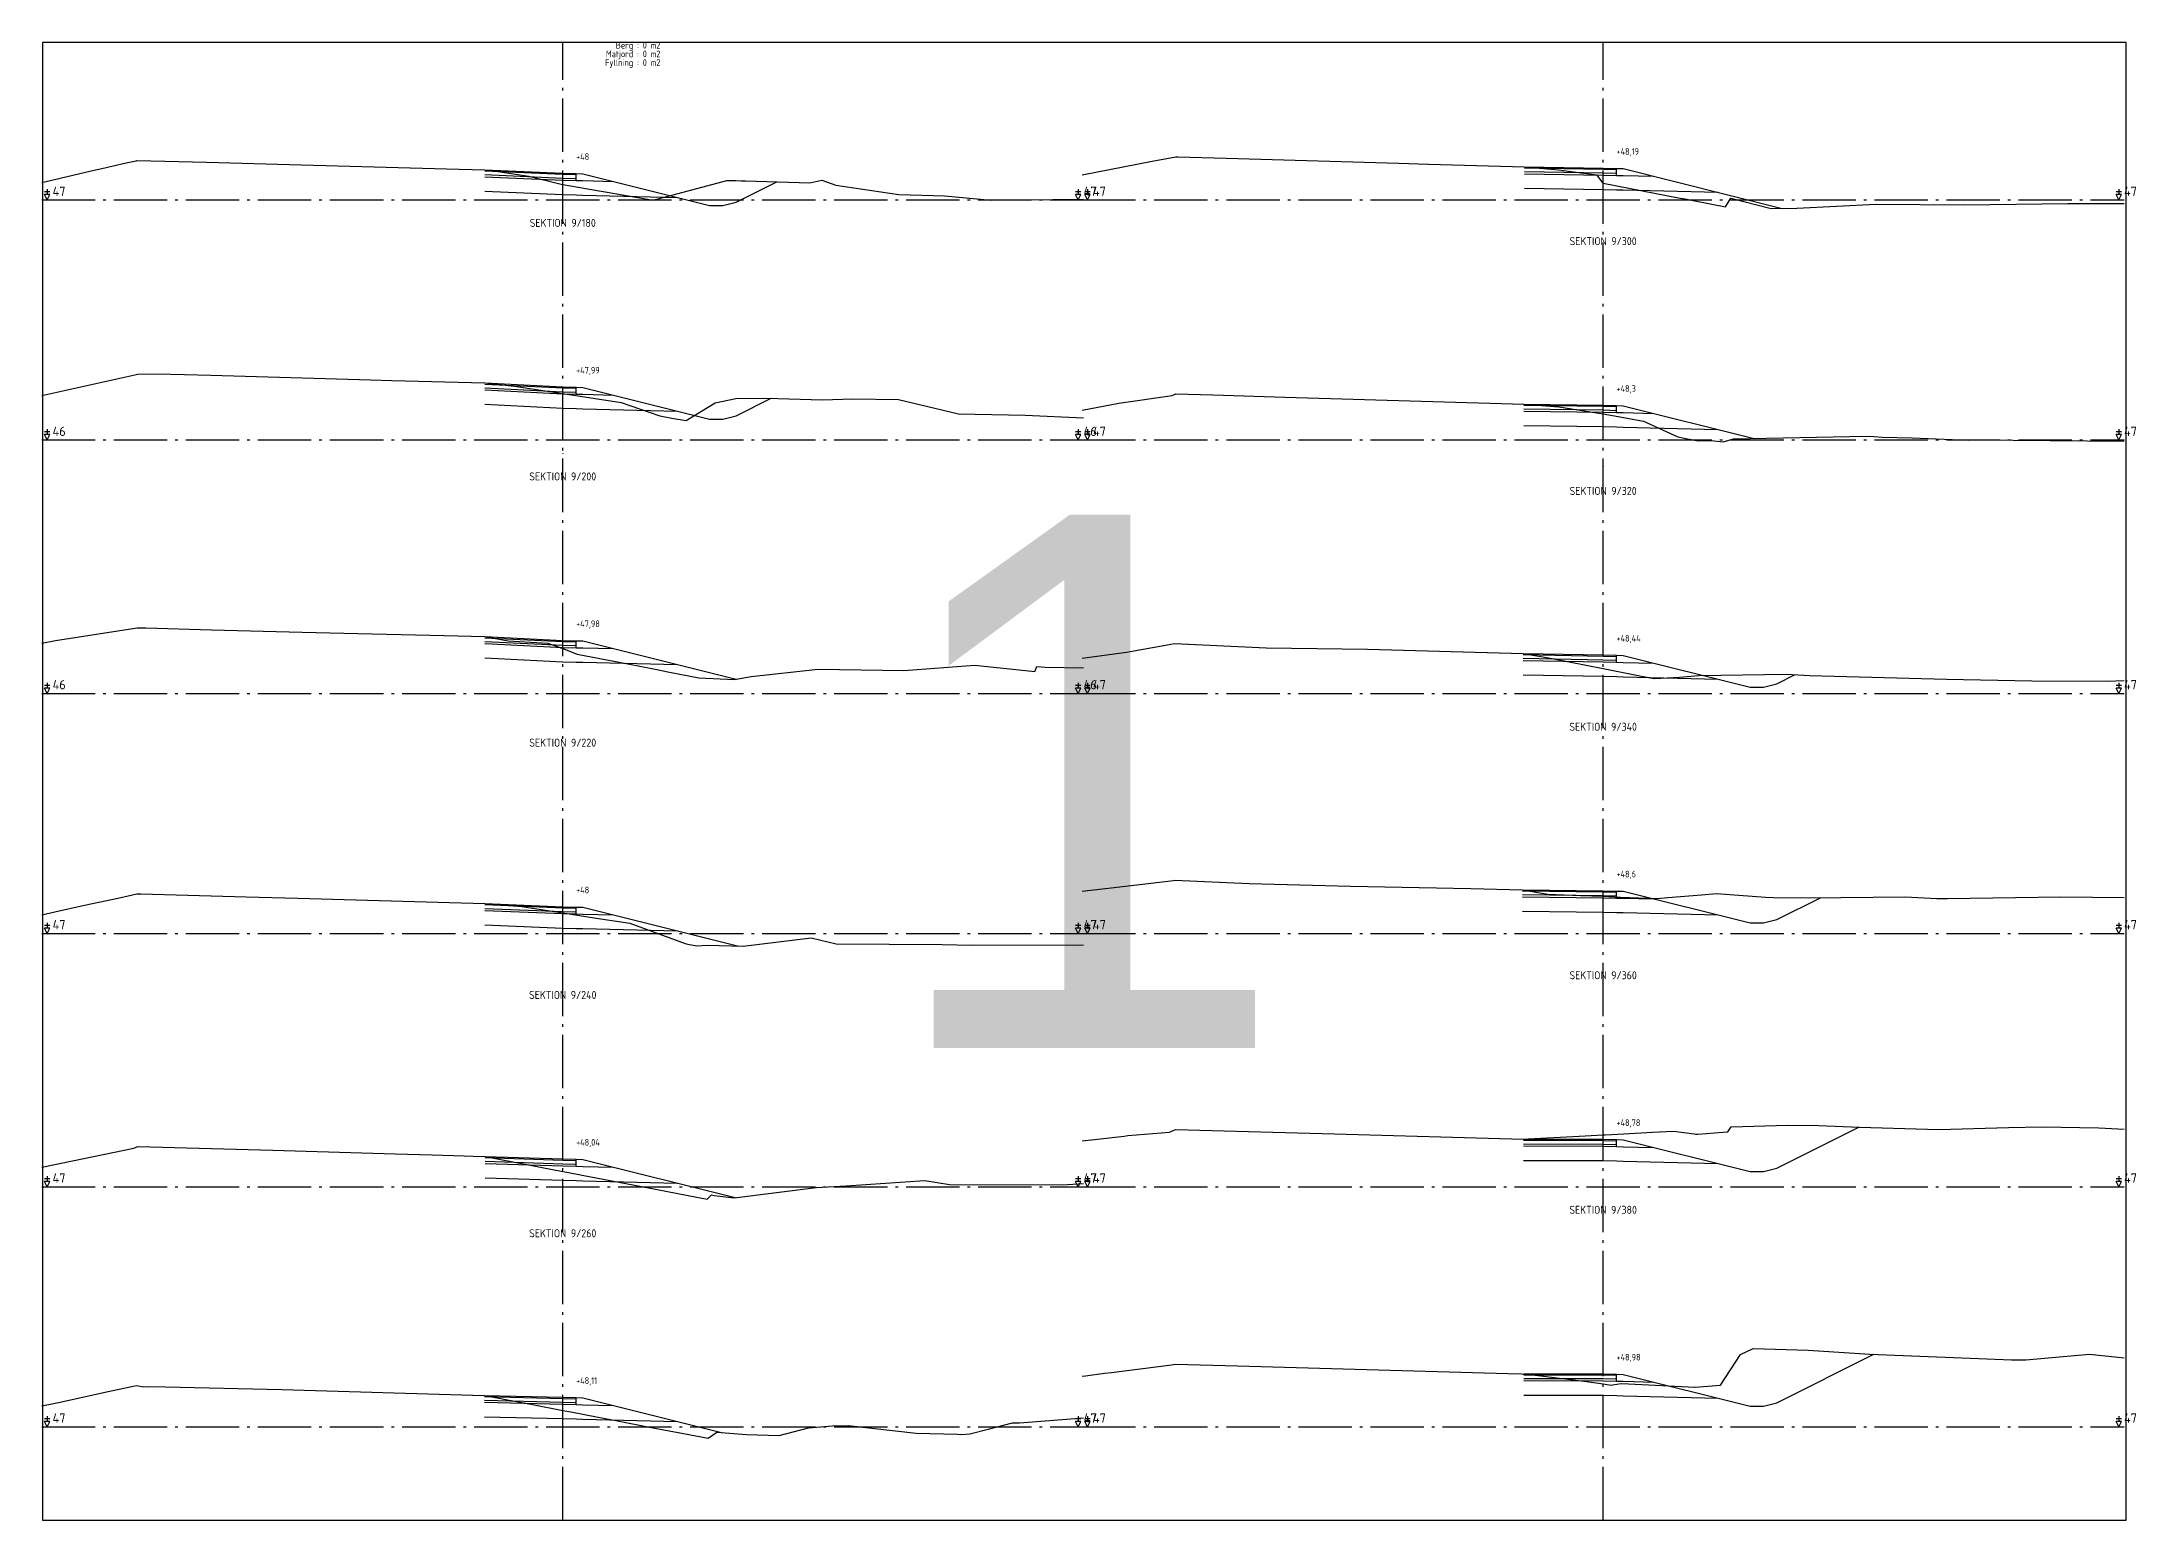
# Model space of a CAD drawing. Header units: metres. Extents: x 164066 to 165347, y 6228109 to 6230364.
# Drawn here: x 164065.9 to 164144.4, y 6229864.2 to 6229919.6 of the extents above; entities that cross this region are included whole.
import ezdxf
from ezdxf.enums import TextEntityAlignment as Align

# ---------------------------------------------------------------- set-up
doc = ezdxf.new("R2010")
doc.units = ezdxf.units.M
doc.header["$LTSCALE"] = 0.1
doc.linetypes.add('CENTRUMLINJE', pattern=[27, 20, -3, 1, -3])
doc.layers.get('DEFPOINTS').update_dxf_attribs({"color": 5})
for name, color, linetype in [('M-000', 7, 'Continuous'), ('M-372A', 3, 'Continuous'), ('M-374C', 6, 'Continuous'), ('M-374D', 4, 'Continuous'), ('M-374E', 4, 'Continuous'), ('M-374F', 4, 'Continuous'), ('M-374G', 4, 'Continuous'), ('M-374O', 4, 'Continuous'), ('M-374P', 4, 'Continuous'), ('M-374Q', 4, 'Continuous'), ('M-378A', 7, 'CENTRUMLINJE'), ('M-378AT', 4, 'Continuous'), ('M-378B', 4, 'CENTRUMLINJE'), ('M-378BT', 4, 'Continuous'), ('M-378CT', 4, 'Continuous'), ('T19202X', 4, 'Continuous')]:
    doc.layers.add(name, color=color, linetype=linetype)
doc.styles.add('ARIAL', font='ARIAL.TTF')
doc.styles.add('ISO35', font='ISO3098', dxfattribs={"height": 3.5})
doc.styles.add('P_ISO_25', font='ISO', dxfattribs={"height": 2.5})
doc.styles.add('P_ISO_30', font='ISO', dxfattribs={"height": 3})

msp = doc.modelspace()

# ---------------------------------------------------------------- linework, layer by layer
at = {"layer": 'DEFPOINTS', "flags": 128}
msp.add_lwpolyline([(164065.944, 6229864.154), (164144.044, 6229864.154), (164144.044, 6229919.554), (164065.944, 6229919.554), (164065.944, 6229864.154)], dxfattribs=at)
at = {"layer": 'M-000'}
msp.add_lwpolyline([(164065.944, 6229864.154), (164144.044, 6229864.154), (164144.044, 6229919.554), (164065.944, 6229919.554), (164065.944, 6229864.154)], dxfattribs=at)
at = {"layer": 'M-372A', "linetype": 'Continuous'}
for points in [[(164065.919, 6229914.311), (164067.764, 6229914.743), (164068.163, 6229914.836), (164068.544, 6229914.921), (164069.078, 6229915.04), (164069.458, 6229915.125), (164069.478, 6229915.13), (164072.086, 6229915.067), (164075.207, 6229914.983), (164081.09, 6229914.824), (164082.526, 6229914.785), (164082.688, 6229914.771), (164084.167, 6229914.55), (164085.384, 6229914.246), (164085.444, 6229914.236), (164086.315, 6229914.083), (164086.812, 6229913.995), (164087.109, 6229913.943), (164088.183, 6229913.754), (164088.835, 6229913.64), (164091.599, 6229914.382), (164091.932, 6229914.384), (164092.126, 6229914.366), (164092.292, 6229914.367), (164094.708, 6229914.297), (164095.152, 6229914.398), (164095.682, 6229914.214), (164098.047, 6229913.853), (164099.753, 6229913.804), (164101.499, 6229913.651), (164104.969, 6229913.685)], [(164104.919, 6229914.601), (164107.534, 6229915.11), (164108.425, 6229915.272), (164108.499, 6229915.27), (164110.317, 6229915.215), (164116.785, 6229915.032), (164117.898, 6229915), (164121.492, 6229914.898), (164122.768, 6229914.78), (164124.193, 6229914.593), (164124.427, 6229914.283), (164124.444, 6229914.28), (164127.325, 6229913.726), (164127.511, 6229913.69), (164127.819, 6229913.631), (164129.032, 6229913.398), (164129.229, 6229913.721), (164130.746, 6229913.328), (164131.7, 6229913.352), (164134.676, 6229913.494), (164137.992, 6229913.477), (164141.847, 6229913.523), (164143.969, 6229913.524)], [(164065.919, 6229906.319), (164069.408, 6229907.097), (164069.5, 6229907.117), (164070.238, 6229907.132), (164071.261, 6229907.11), (164072.251, 6229907.081), (164078.244, 6229906.909), (164079.043, 6229906.887), (164082.526, 6229906.793), (164083.621, 6229906.67), (164084.371, 6229906.562), (164085.444, 6229906.396), (164087.628, 6229906.057), (164089.081, 6229905.557), (164089.527, 6229905.478), (164090.072, 6229905.383), (164091.159, 6229906.044), (164091.935, 6229906.213), (164093.08, 6229906.223), (164095.183, 6229906.161), (164096.318, 6229906.192), (164098.027, 6229906.171), (164100.228, 6229905.651), (164100.28, 6229905.64), (164102.776, 6229905.584), (164104.969, 6229905.487)], [(164104.919, 6229905.773), (164106.292, 6229906.032), (164108.291, 6229906.328), (164108.423, 6229906.382), (164109.819, 6229906.342), (164112.508, 6229906.263), (164121.044, 6229906.011), (164121.466, 6229905.999), (164122.781, 6229905.898), (164124.444, 6229905.63), (164124.867, 6229905.562), (164125.958, 6229905.363), (164127.24, 6229904.774), (164127.606, 6229904.702), (164128, 6229904.624), (164128.161, 6229904.634), (164128.496, 6229904.63), (164128.942, 6229904.579), (164129.331, 6229904.699), (164134.304, 6229904.792), (164134.606, 6229904.784), (164134.888, 6229904.765), (164136.032, 6229904.734), (164138.128, 6229904.648), (164138.423, 6229904.655), (164142.582, 6229904.62), (164143.969, 6229904.61)], [(164065.919, 6229897.038), (164066.432, 6229897.142), (164067.32, 6229897.277), (164069.488, 6229897.615), (164069.815, 6229897.606), (164072.276, 6229897.538), (164075.671, 6229897.445), (164077.765, 6229897.395), (164081.004, 6229897.318), (164082.524, 6229897.282), (164083.395, 6229897.121), (164084.889, 6229897.039), (164085.444, 6229896.831), (164085.989, 6229896.627), (164087.89, 6229896.256), (164088.905, 6229896.058), (164089.445, 6229895.952), (164090.551, 6229895.736), (164091.888, 6229895.673), (164092.508, 6229895.785), (164095.015, 6229896.063), (164098.235, 6229896.007), (164100.897, 6229896.217), (164103.143, 6229895.979), (164103.21, 6229896.163), (164103.53, 6229896.14), (164104.969, 6229896.109)], [(164104.919, 6229896.474), (164106.573, 6229896.704), (164106.855, 6229896.744), (164107.905, 6229896.934), (164108.106, 6229896.97), (164108.38, 6229897.02), (164111.813, 6229896.863), (164115.609, 6229896.813), (164121.444, 6229896.648), (164122.106, 6229896.534), (164122.531, 6229896.461), (164124.444, 6229896.084), (164125.876, 6229895.802), (164126.098, 6229895.759), (164126.149, 6229895.748), (164126.353, 6229895.708), (164126.371, 6229895.709), (164127.301, 6229895.764), (164128.029, 6229895.825), (164131.323, 6229895.873), (164132.176, 6229895.824), (164137.313, 6229895.691), (164140.51, 6229895.628), (164143.337, 6229895.616), (164143.969, 6229895.635)], [(164104.919, 6229887.737), (164105.676, 6229887.826), (164106.11, 6229887.877), (164108.336, 6229888.143), (164108.394, 6229888.15), (164111.177, 6229888.022), (164114.978, 6229887.925), (164119.486, 6229887.842), (164121.42, 6229887.787), (164121.99, 6229887.689), (164122.365, 6229887.625), (164123.598, 6229887.577), (164124.444, 6229887.544), (164125.1, 6229887.518), (164126.48, 6229887.464), (164126.872, 6229887.497), (164128.136, 6229887.604), (164128.698, 6229887.651), (164130.529, 6229887.511), (164130.824, 6229887.498), (164132.149, 6229887.489), (164135.761, 6229887.519), (164136.949, 6229887.467), (164137.353, 6229887.467), (164141.599, 6229887.527), (164143.969, 6229887.504)], [(164065.919, 6229886.85), (164066.401, 6229886.958), (164067.517, 6229887.209), (164068.833, 6229887.485), (164069.484, 6229887.638), (164069.632, 6229887.634), (164071.389, 6229887.585), (164073.579, 6229887.525), (164075.509, 6229887.473), (164077.69, 6229887.413), (164082.524, 6229887.273), (164083.912, 6229887.16), (164085.444, 6229886.922), (164086.619, 6229886.739), (164087.958, 6229886.533), (164090.032, 6229885.771), (164090.132, 6229885.751), (164090.476, 6229885.685), (164090.855, 6229885.712), (164092.211, 6229885.669), (164094.75, 6229885.983), (164095.698, 6229885.762), (164099.663, 6229885.738), (164100.779, 6229885.714), (164104.969, 6229885.724)], [(164104.919, 6229878.372), (164105.489, 6229878.439), (164106.483, 6229878.556), (164106.627, 6229878.573), (164108.185, 6229878.707), (164108.416, 6229878.804), (164112.066, 6229878.699), (164114.37, 6229878.633), (164121.454, 6229878.444), (164121.637, 6229878.453), (164123.549, 6229878.552), (164124.444, 6229878.599), (164124.516, 6229878.602), (164125.224, 6229878.639), (164126.3, 6229878.695), (164127.083, 6229878.735), (164127.859, 6229878.637), (164127.92, 6229878.63), (164127.99, 6229878.621), (164128.926, 6229878.696), (164129.119, 6229878.711), (164129.245, 6229878.904), (164131.35, 6229878.964), (164132.528, 6229878.956), (164134.056, 6229878.889), (164137.023, 6229878.796), (164139.639, 6229878.88), (164140.9, 6229878.899), (164143.02, 6229878.858), (164143.969, 6229878.811)], [(164065.919, 6229877.383), (164069.36, 6229878.1), (164069.514, 6229878.169), (164074.577, 6229878.021), (164079.164, 6229877.887), (164080.553, 6229877.846), (164081.753, 6229877.813), (164082.09, 6229877.803), (164082.531, 6229877.791), (164083.836, 6229877.541), (164085.444, 6229877.23), (164085.591, 6229877.201), (164086.178, 6229877.088), (164088.986, 6229876.545), (164090.855, 6229876.183), (164091.014, 6229876.348), (164091.124, 6229876.328), (164091.87, 6229876.242), (164094.947, 6229876.627), (164096.069, 6229876.694), (164099.019, 6229876.883), (164099.941, 6229876.743), (164104.161, 6229876.727), (164104.969, 6229876.777)], [(164104.919, 6229869.554), (164105.042, 6229869.57), (164105.75, 6229869.661), (164106.015, 6229869.695), (164108.261, 6229869.983), (164108.41, 6229870.002), (164110.733, 6229869.943), (164120.874, 6229869.647), (164121.382, 6229869.635), (164121.458, 6229869.624), (164121.465, 6229869.645), (164122.109, 6229869.564), (164123.819, 6229869.348), (164124.444, 6229869.261), (164124.749, 6229869.218), (164124.792, 6229869.225), (164125.121, 6229869.274), (164125.399, 6229869.261), (164127.887, 6229869.138), (164127.897, 6229869.139), (164128.843, 6229869.214), (164128.847, 6229869.215), (164129.599, 6229870.364), (164130.068, 6229870.585), (164132.13, 6229870.523), (164134.443, 6229870.383), (164139.141, 6229870.193), (164139.751, 6229870.168), (164140.285, 6229870.162), (164142.674, 6229870.371), (164143.969, 6229870.239)], [(164065.919, 6229868.434), (164066.608, 6229868.583), (164068.234, 6229868.935), (164069.341, 6229869.175), (164069.474, 6229869.204), (164069.718, 6229869.153), (164069.915, 6229869.17), (164070.555, 6229869.158), (164074.91, 6229869.046), (164082.504, 6229868.832), (164083.119, 6229868.715), (164083.179, 6229868.703), (164084.312, 6229868.486), (164085.444, 6229868.269), (164085.752, 6229868.21), (164086.706, 6229868.027), (164087.498, 6229867.875), (164088.694, 6229867.645), (164089.97, 6229867.4), (164090.893, 6229867.223), (164091.215, 6229867.456), (164092.333, 6229867.36), (164093.559, 6229867.325), (164094.653, 6229867.616), (164095.559, 6229867.694), (164096.144, 6229867.7), (164098.688, 6229867.414), (164100.236, 6229867.377), (164100.399, 6229867.368), (164100.704, 6229867.389), (164101.391, 6229867.559), (164102.3, 6229867.8), (164102.565, 6229867.806), (164102.892, 6229867.828), (164104.969, 6229867.991)]]:
    msp.add_lwpolyline(points, dxfattribs=at)
at = {"layer": 'M-374C', "linetype": 'Continuous'}
for points in [[(164082.522, 6229914.785), (164082.523, 6229914.785), (164082.524, 6229914.785), (164082.525, 6229914.785), (164082.526, 6229914.785), (164085.444, 6229914.656), (164085.944, 6229914.644), (164086.194, 6229914.638), (164090.95, 6229913.449), (164091.45, 6229913.449), (164091.95, 6229913.574), (164093.469, 6229914.333)], [(164121.488, 6229914.898), (164121.489, 6229914.898), (164121.49, 6229914.898), (164121.491, 6229914.898), (164121.492, 6229914.898), (164124.444, 6229914.848), (164124.944, 6229914.835), (164125.194, 6229914.829), (164131.155, 6229913.339)], [(164082.522, 6229906.793), (164082.523, 6229906.793), (164082.524, 6229906.793), (164082.525, 6229906.793), (164082.526, 6229906.793), (164085.444, 6229906.644), (164085.944, 6229906.632), (164086.194, 6229906.626), (164090.95, 6229905.437), (164091.45, 6229905.437), (164091.95, 6229905.562), (164093.262, 6229906.218)], [(164121.462, 6229905.999), (164121.463, 6229905.999), (164121.464, 6229905.999), (164121.465, 6229905.999), (164121.466, 6229905.999), (164124.444, 6229905.959), (164124.944, 6229905.946), (164125.194, 6229905.94), (164130.1, 6229904.714)], [(164082.52, 6229897.282), (164082.521, 6229897.282), (164082.522, 6229897.282), (164082.523, 6229897.282), (164082.524, 6229897.282), (164085.444, 6229897.138), (164085.944, 6229897.125), (164086.194, 6229897.119), (164091.94, 6229895.683)], [(164121.44, 6229896.648), (164121.441, 6229896.648), (164121.442, 6229896.648), (164121.443, 6229896.648), (164121.444, 6229896.648), (164124.444, 6229896.594), (164124.944, 6229896.581), (164125.194, 6229896.575), (164129.95, 6229895.386), (164130.45, 6229895.386), (164130.95, 6229895.511), (164131.638, 6229895.855)], [(164082.521, 6229887.273), (164082.522, 6229887.273), (164082.523, 6229887.273), (164082.524, 6229887.273), (164082.525, 6229887.273), (164085.444, 6229887.155), (164085.944, 6229887.143), (164086.194, 6229887.136), (164092.041, 6229885.675)], [(164121.416, 6229887.787), (164121.417, 6229887.787), (164121.418, 6229887.787), (164121.419, 6229887.787), (164121.42, 6229887.787), (164124.444, 6229887.752), (164124.944, 6229887.739), (164125.194, 6229887.733), (164129.95, 6229886.544), (164130.45, 6229886.544), (164130.95, 6229886.669), (164132.597, 6229887.493)], [(164121.45, 6229878.444), (164121.451, 6229878.444), (164121.452, 6229878.444), (164121.453, 6229878.444), (164121.454, 6229878.444), (164124.444, 6229878.434), (164124.944, 6229878.421), (164125.194, 6229878.415), (164129.95, 6229877.226), (164130.45, 6229877.226), (164130.95, 6229877.351), (164134.029, 6229878.891)], [(164082.527, 6229877.791), (164082.528, 6229877.791), (164082.529, 6229877.791), (164082.53, 6229877.791), (164082.531, 6229877.791), (164085.444, 6229877.696), (164085.944, 6229877.683), (164086.194, 6229877.677), (164091.912, 6229876.248)], [(164121.461, 6229869.645), (164121.462, 6229869.644), (164121.463, 6229869.645), (164121.464, 6229869.645), (164121.465, 6229869.645), (164124.444, 6229869.639), (164124.944, 6229869.627), (164125.194, 6229869.62), (164129.95, 6229868.431), (164130.45, 6229868.431), (164130.95, 6229868.556), (164134.591, 6229870.377)], [(164082.501, 6229868.832), (164082.502, 6229868.832), (164082.503, 6229868.832), (164082.504, 6229868.832), (164082.505, 6229868.832), (164085.444, 6229868.76), (164085.944, 6229868.747), (164086.194, 6229868.741), (164091.395, 6229867.441)]]:
    msp.add_lwpolyline(points, dxfattribs=at)
at = {"layer": 'M-374D', "linetype": 'Continuous'}
for points in [[(164082.526, 6229913.985), (164085.444, 6229913.856), (164085.444, 6229913.856), (164085.944, 6229913.844), (164086.194, 6229913.838), (164089.75, 6229913.749)], [(164121.492, 6229914.098), (164124.444, 6229914.047), (164124.444, 6229914.048), (164124.944, 6229914.035), (164125.194, 6229914.029), (164128.75, 6229913.94)], [(164082.526, 6229905.993), (164085.444, 6229905.844), (164085.444, 6229905.844), (164085.944, 6229905.832), (164086.194, 6229905.826), (164089.75, 6229905.737)], [(164121.466, 6229905.199), (164124.444, 6229905.159), (164124.444, 6229905.159), (164124.944, 6229905.146), (164125.194, 6229905.14), (164128.75, 6229905.051)], [(164082.524, 6229896.482), (164085.444, 6229896.338), (164085.444, 6229896.338), (164085.944, 6229896.325), (164086.194, 6229896.319), (164089.75, 6229896.23)], [(164121.444, 6229895.848), (164124.444, 6229895.793), (164124.444, 6229895.794), (164124.944, 6229895.781), (164125.194, 6229895.775), (164128.75, 6229895.686)], [(164082.525, 6229886.473), (164085.444, 6229886.355), (164085.444, 6229886.355), (164085.944, 6229886.343), (164086.194, 6229886.336), (164089.75, 6229886.247)], [(164121.42, 6229886.987), (164124.444, 6229886.952), (164124.444, 6229886.952), (164124.944, 6229886.939), (164125.194, 6229886.933), (164128.75, 6229886.844)], [(164082.531, 6229876.991), (164085.444, 6229876.896), (164085.444, 6229876.896), (164085.944, 6229876.883), (164086.194, 6229876.877), (164089.75, 6229876.788)], [(164121.454, 6229877.644), (164124.444, 6229877.634), (164124.444, 6229877.634), (164124.944, 6229877.621), (164125.194, 6229877.615), (164128.75, 6229877.526)], [(164121.465, 6229868.844), (164124.444, 6229868.839), (164124.444, 6229868.839), (164124.944, 6229868.827), (164125.194, 6229868.82), (164128.75, 6229868.731)], [(164082.505, 6229868.032), (164085.444, 6229867.96), (164085.444, 6229867.96), (164085.944, 6229867.947), (164086.194, 6229867.941), (164089.75, 6229867.852)]]:
    msp.add_lwpolyline(points, dxfattribs=at)
at = {"layer": 'M-374E', "linetype": 'Continuous'}
for points in [[(164121.492, 6229914.638), (164124.444, 6229914.587), (164124.444, 6229914.588), (164124.944, 6229914.575), (164125.194, 6229914.569), (164126.35, 6229914.54)], [(164082.526, 6229914.525), (164085.444, 6229914.396), (164085.444, 6229914.396), (164085.944, 6229914.384), (164086.194, 6229914.378), (164087.35, 6229914.349)], [(164082.526, 6229906.533), (164085.444, 6229906.384), (164085.444, 6229906.384), (164085.944, 6229906.372), (164086.194, 6229906.366), (164087.35, 6229906.337)], [(164121.466, 6229905.739), (164124.444, 6229905.699), (164124.444, 6229905.699), (164124.944, 6229905.686), (164125.194, 6229905.68), (164126.35, 6229905.651)], [(164082.524, 6229897.022), (164085.444, 6229896.878), (164085.444, 6229896.878), (164085.944, 6229896.865), (164086.194, 6229896.859), (164087.35, 6229896.83)], [(164121.444, 6229896.388), (164124.444, 6229896.333), (164124.444, 6229896.334), (164124.944, 6229896.321), (164125.194, 6229896.315), (164126.35, 6229896.286)], [(164121.42, 6229887.527), (164124.444, 6229887.492), (164124.444, 6229887.492), (164124.944, 6229887.479), (164125.194, 6229887.473), (164126.35, 6229887.444)], [(164082.525, 6229887.013), (164085.444, 6229886.895), (164085.444, 6229886.895), (164085.944, 6229886.883), (164086.194, 6229886.876), (164087.35, 6229886.847)], [(164121.454, 6229878.184), (164124.444, 6229878.174), (164124.444, 6229878.174), (164124.944, 6229878.161), (164125.194, 6229878.155), (164126.35, 6229878.126)], [(164082.531, 6229877.531), (164085.444, 6229877.436), (164085.444, 6229877.436), (164085.944, 6229877.423), (164086.194, 6229877.417), (164087.35, 6229877.388)], [(164121.465, 6229869.384), (164124.444, 6229869.379), (164124.444, 6229869.379), (164124.944, 6229869.367), (164125.194, 6229869.36), (164126.35, 6229869.331)], [(164082.505, 6229868.572), (164085.444, 6229868.5), (164085.444, 6229868.5), (164085.944, 6229868.487), (164086.194, 6229868.481), (164087.35, 6229868.452)]]:
    msp.add_lwpolyline(points, dxfattribs=at)
at = {"layer": 'M-374F', "linetype": 'Continuous'}
for points in [[(164082.526, 6229914.525), (164085.444, 6229914.396), (164085.944, 6229914.384), (164085.944, 6229914.644), (164086.194, 6229914.638), (164086.194, 6229914.638)], [(164121.492, 6229914.638), (164124.444, 6229914.588), (164124.944, 6229914.575), (164124.944, 6229914.835), (164125.194, 6229914.829), (164125.194, 6229914.829)], [(164082.526, 6229906.533), (164085.444, 6229906.384), (164085.944, 6229906.372), (164085.944, 6229906.632), (164086.194, 6229906.626), (164086.194, 6229906.626)], [(164121.466, 6229905.739), (164124.444, 6229905.699), (164124.944, 6229905.686), (164124.944, 6229905.946), (164125.194, 6229905.94), (164125.194, 6229905.94)], [(164082.524, 6229897.022), (164085.444, 6229896.878), (164085.944, 6229896.865), (164085.944, 6229897.125), (164086.194, 6229897.119), (164086.194, 6229897.119)], [(164121.444, 6229896.388), (164124.444, 6229896.334), (164124.944, 6229896.321), (164124.944, 6229896.581), (164125.194, 6229896.575), (164125.194, 6229896.575)], [(164082.525, 6229887.013), (164085.444, 6229886.895), (164085.944, 6229886.883), (164085.944, 6229887.143), (164086.194, 6229887.136), (164086.194, 6229887.136)], [(164121.42, 6229887.527), (164124.444, 6229887.492), (164124.944, 6229887.479), (164124.944, 6229887.739), (164125.194, 6229887.733), (164125.194, 6229887.733)], [(164082.531, 6229877.531), (164085.444, 6229877.436), (164085.944, 6229877.423), (164085.944, 6229877.683), (164086.194, 6229877.677), (164086.194, 6229877.677)], [(164121.454, 6229878.184), (164124.444, 6229878.174), (164124.944, 6229878.161), (164124.944, 6229878.421), (164125.194, 6229878.415), (164125.194, 6229878.415)], [(164121.465, 6229869.385), (164124.444, 6229869.379), (164124.944, 6229869.367), (164124.944, 6229869.627), (164125.194, 6229869.62), (164125.194, 6229869.62)], [(164082.505, 6229868.572), (164085.444, 6229868.5), (164085.944, 6229868.487), (164085.944, 6229868.747), (164086.194, 6229868.741), (164086.194, 6229868.741)]]:
    msp.add_lwpolyline(points, dxfattribs=at)
at = {"layer": 'M-374G', "linetype": 'Continuous'}
for points in [[(164082.526, 6229914.605), (164085.444, 6229914.476), (164085.944, 6229914.464), (164085.944, 6229914.644), (164086.194, 6229914.638), (164086.194, 6229914.638)], [(164121.492, 6229914.718), (164124.444, 6229914.668), (164124.944, 6229914.655), (164124.944, 6229914.835), (164125.194, 6229914.829), (164125.194, 6229914.829)], [(164082.526, 6229906.613), (164085.444, 6229906.464), (164085.944, 6229906.452), (164085.944, 6229906.632), (164086.194, 6229906.626), (164086.194, 6229906.626)], [(164121.466, 6229905.819), (164124.444, 6229905.779), (164124.944, 6229905.766), (164124.944, 6229905.946), (164125.194, 6229905.94), (164125.194, 6229905.94)], [(164082.524, 6229897.102), (164085.444, 6229896.958), (164085.944, 6229896.945), (164085.944, 6229897.125), (164086.194, 6229897.119), (164086.194, 6229897.119)], [(164121.444, 6229896.468), (164124.444, 6229896.414), (164124.944, 6229896.401), (164124.944, 6229896.581), (164125.194, 6229896.575), (164125.194, 6229896.575)], [(164082.525, 6229887.093), (164085.444, 6229886.975), (164085.944, 6229886.963), (164085.944, 6229887.143), (164086.194, 6229887.136), (164086.194, 6229887.136)], [(164121.42, 6229887.607), (164124.444, 6229887.572), (164124.944, 6229887.559), (164124.944, 6229887.739), (164125.194, 6229887.733), (164125.194, 6229887.733)], [(164082.531, 6229877.611), (164085.444, 6229877.516), (164085.944, 6229877.503), (164085.944, 6229877.683), (164086.194, 6229877.677), (164086.194, 6229877.677)], [(164121.454, 6229878.264), (164124.444, 6229878.254), (164124.944, 6229878.241), (164124.944, 6229878.421), (164125.194, 6229878.415), (164125.194, 6229878.415)], [(164121.465, 6229869.465), (164124.444, 6229869.459), (164124.944, 6229869.447), (164124.944, 6229869.627), (164125.194, 6229869.62), (164125.194, 6229869.62)], [(164082.505, 6229868.652), (164085.444, 6229868.58), (164085.944, 6229868.567), (164085.944, 6229868.747), (164086.194, 6229868.741), (164086.194, 6229868.741)]]:
    msp.add_lwpolyline(points, dxfattribs=at)
at = {"layer": 'M-374O', "linetype": 'Continuous'}
for points in [[(164082.526, 6229914.745), (164085.444, 6229914.616), (164085.944, 6229914.604), (164085.944, 6229914.644), (164086.194, 6229914.638), (164086.194, 6229914.638)], [(164121.492, 6229914.858), (164124.444, 6229914.808), (164124.944, 6229914.795), (164124.944, 6229914.835), (164125.194, 6229914.829), (164125.194, 6229914.829)], [(164082.526, 6229906.753), (164085.444, 6229906.604), (164085.944, 6229906.592), (164085.944, 6229906.632), (164086.194, 6229906.626), (164086.194, 6229906.626)], [(164121.466, 6229905.959), (164124.444, 6229905.919), (164124.944, 6229905.906), (164124.944, 6229905.946), (164125.194, 6229905.94), (164125.194, 6229905.94)], [(164082.524, 6229897.242), (164085.444, 6229897.098), (164085.944, 6229897.085), (164085.944, 6229897.125), (164086.194, 6229897.119), (164086.194, 6229897.119)], [(164121.444, 6229896.608), (164124.444, 6229896.554), (164124.944, 6229896.541), (164124.944, 6229896.581), (164125.194, 6229896.575), (164125.194, 6229896.575)], [(164082.525, 6229887.233), (164085.444, 6229887.115), (164085.944, 6229887.103), (164085.944, 6229887.143), (164086.194, 6229887.136), (164086.194, 6229887.136)], [(164121.42, 6229887.747), (164124.444, 6229887.712), (164124.944, 6229887.699), (164124.944, 6229887.739), (164125.194, 6229887.733), (164125.194, 6229887.733)], [(164082.531, 6229877.751), (164085.444, 6229877.656), (164085.944, 6229877.643), (164085.944, 6229877.683), (164086.194, 6229877.677), (164086.194, 6229877.677)], [(164121.454, 6229878.404), (164124.444, 6229878.394), (164124.944, 6229878.381), (164124.944, 6229878.421), (164125.194, 6229878.415), (164125.194, 6229878.415)], [(164121.465, 6229869.605), (164124.444, 6229869.599), (164124.944, 6229869.587), (164124.944, 6229869.627), (164125.194, 6229869.62), (164125.194, 6229869.62)], [(164082.505, 6229868.792), (164085.444, 6229868.72), (164085.944, 6229868.707), (164085.944, 6229868.747), (164086.194, 6229868.741), (164086.194, 6229868.741)]]:
    msp.add_lwpolyline(points, dxfattribs=at)
at = {"layer": 'M-374P', "linetype": 'Continuous'}
for points in [[(164082.526, 6229914.605), (164085.444, 6229914.476), (164085.944, 6229914.464), (164085.944, 6229914.644), (164086.194, 6229914.638), (164086.194, 6229914.638)], [(164121.492, 6229914.718), (164124.444, 6229914.668), (164124.944, 6229914.655), (164124.944, 6229914.835), (164125.194, 6229914.829), (164125.194, 6229914.829)], [(164082.526, 6229906.613), (164085.444, 6229906.464), (164085.944, 6229906.452), (164085.944, 6229906.632), (164086.194, 6229906.626), (164086.194, 6229906.626)], [(164121.466, 6229905.819), (164124.444, 6229905.779), (164124.944, 6229905.766), (164124.944, 6229905.946), (164125.194, 6229905.94), (164125.194, 6229905.94)], [(164082.524, 6229897.102), (164085.444, 6229896.958), (164085.944, 6229896.945), (164085.944, 6229897.125), (164086.194, 6229897.119), (164086.194, 6229897.119)], [(164121.444, 6229896.468), (164124.444, 6229896.414), (164124.944, 6229896.401), (164124.944, 6229896.581), (164125.194, 6229896.575), (164125.194, 6229896.575)], [(164082.525, 6229887.093), (164085.444, 6229886.975), (164085.944, 6229886.963), (164085.944, 6229887.143), (164086.194, 6229887.136), (164086.194, 6229887.136)], [(164121.42, 6229887.607), (164124.444, 6229887.572), (164124.944, 6229887.559), (164124.944, 6229887.739), (164125.194, 6229887.733), (164125.194, 6229887.733)], [(164082.531, 6229877.611), (164085.444, 6229877.516), (164085.944, 6229877.503), (164085.944, 6229877.683), (164086.194, 6229877.677), (164086.194, 6229877.677)], [(164121.454, 6229878.264), (164124.444, 6229878.254), (164124.944, 6229878.241), (164124.944, 6229878.421), (164125.194, 6229878.415), (164125.194, 6229878.415)], [(164121.465, 6229869.465), (164124.444, 6229869.459), (164124.944, 6229869.447), (164124.944, 6229869.627), (164125.194, 6229869.62), (164125.194, 6229869.62)], [(164082.505, 6229868.652), (164085.444, 6229868.58), (164085.944, 6229868.567), (164085.944, 6229868.747), (164086.194, 6229868.741), (164086.194, 6229868.741)]]:
    msp.add_lwpolyline(points, dxfattribs=at)
at = {"layer": 'M-374Q', "linetype": 'Continuous'}
for points in [[(164082.526, 6229913.985), (164085.444, 6229913.856), (164085.444, 6229913.856), (164085.944, 6229913.844), (164086.194, 6229913.838), (164089.75, 6229913.749)], [(164121.492, 6229914.098), (164124.444, 6229914.047), (164124.444, 6229914.048), (164124.944, 6229914.035), (164125.194, 6229914.029), (164128.75, 6229913.94)], [(164082.526, 6229905.993), (164085.444, 6229905.844), (164085.444, 6229905.844), (164085.944, 6229905.832), (164086.194, 6229905.826), (164089.75, 6229905.737)], [(164121.466, 6229905.199), (164124.444, 6229905.159), (164124.444, 6229905.159), (164124.944, 6229905.146), (164125.194, 6229905.14), (164128.75, 6229905.051)], [(164082.524, 6229896.482), (164085.444, 6229896.338), (164085.444, 6229896.338), (164085.944, 6229896.325), (164086.194, 6229896.319), (164089.75, 6229896.23)], [(164121.444, 6229895.848), (164124.444, 6229895.793), (164124.444, 6229895.794), (164124.944, 6229895.781), (164125.194, 6229895.775), (164128.75, 6229895.686)], [(164082.525, 6229886.473), (164085.444, 6229886.355), (164085.444, 6229886.355), (164085.944, 6229886.343), (164086.194, 6229886.336), (164089.75, 6229886.247)], [(164121.42, 6229886.987), (164124.444, 6229886.952), (164124.444, 6229886.952), (164124.944, 6229886.939), (164125.194, 6229886.933), (164128.75, 6229886.844)], [(164082.531, 6229876.991), (164085.444, 6229876.896), (164085.444, 6229876.896), (164085.944, 6229876.883), (164086.194, 6229876.877), (164089.75, 6229876.788)], [(164121.454, 6229877.644), (164124.444, 6229877.634), (164124.444, 6229877.634), (164124.944, 6229877.621), (164125.194, 6229877.615), (164128.75, 6229877.526)], [(164121.465, 6229868.844), (164124.444, 6229868.839), (164124.444, 6229868.839), (164124.944, 6229868.827), (164125.194, 6229868.82), (164128.75, 6229868.731)], [(164082.505, 6229868.032), (164085.444, 6229867.96), (164085.444, 6229867.96), (164085.944, 6229867.947), (164086.194, 6229867.941), (164089.75, 6229867.852)]]:
    msp.add_lwpolyline(points, dxfattribs=at)
at = {"layer": 'M-378A'}
for p, q in [((164065.919, 6229913.654), (164104.969, 6229913.654)), ((164104.919, 6229913.654), (164143.969, 6229913.654)), ((164065.919, 6229904.654), (164104.969, 6229904.654)), ((164104.919, 6229904.654), (164143.969, 6229904.654)), ((164065.919, 6229895.154), (164104.969, 6229895.154)), ((164104.919, 6229895.154), (164143.969, 6229895.154)), ((164065.919, 6229886.154), (164104.969, 6229886.154)), ((164104.919, 6229886.154), (164143.969, 6229886.154)), ((164065.919, 6229876.654), (164104.969, 6229876.654)), ((164104.919, 6229876.654), (164143.969, 6229876.654)), ((164065.919, 6229867.654), (164104.969, 6229867.654)), ((164104.919, 6229867.654), (164143.969, 6229867.654))]:
    msp.add_line(p, q, dxfattribs=at)
at = {"layer": 'M-378AT'}
for p, q in [((164066.219, 6229913.954), (164066.019, 6229913.954)), ((164066.119, 6229913.654), (164066.019, 6229913.854)), ((164066.219, 6229913.854), (164066.019, 6229913.854)), ((164066.119, 6229914.054), (164066.119, 6229913.854)), ((164066.119, 6229913.654), (164066.219, 6229913.854)), ((164104.869, 6229913.954), (164104.669, 6229913.954)), ((164104.769, 6229913.654), (164104.669, 6229913.854)), ((164104.869, 6229913.854), (164104.669, 6229913.854)), ((164104.769, 6229914.054), (164104.769, 6229913.854)), ((164104.769, 6229913.654), (164104.869, 6229913.854)), ((164105.219, 6229913.954), (164105.019, 6229913.954)), ((164105.119, 6229913.654), (164105.019, 6229913.854)), ((164105.219, 6229913.854), (164105.019, 6229913.854)), ((164105.119, 6229914.054), (164105.119, 6229913.854)), ((164105.119, 6229913.654), (164105.219, 6229913.854)), ((164143.869, 6229913.954), (164143.669, 6229913.954)), ((164143.769, 6229913.654), (164143.669, 6229913.854)), ((164143.869, 6229913.854), (164143.669, 6229913.854)), ((164143.769, 6229914.054), (164143.769, 6229913.854)), ((164143.769, 6229913.654), (164143.869, 6229913.854)), ((164066.219, 6229904.954), (164066.019, 6229904.954)), ((164066.119, 6229904.654), (164066.019, 6229904.854)), ((164066.219, 6229904.854), (164066.019, 6229904.854)), ((164066.119, 6229905.054), (164066.119, 6229904.854)), ((164066.119, 6229904.654), (164066.219, 6229904.854)), ((164104.869, 6229904.954), (164104.669, 6229904.954)), ((164104.769, 6229904.654), (164104.669, 6229904.854)), ((164104.869, 6229904.854), (164104.669, 6229904.854)), ((164104.769, 6229905.054), (164104.769, 6229904.854)), ((164104.769, 6229904.654), (164104.869, 6229904.854)), ((164105.219, 6229904.954), (164105.019, 6229904.954)), ((164105.119, 6229904.654), (164105.019, 6229904.854)), ((164105.219, 6229904.854), (164105.019, 6229904.854)), ((164105.119, 6229905.054), (164105.119, 6229904.854)), ((164105.119, 6229904.654), (164105.219, 6229904.854)), ((164143.869, 6229904.954), (164143.669, 6229904.954)), ((164143.769, 6229904.654), (164143.669, 6229904.854)), ((164143.869, 6229904.854), (164143.669, 6229904.854)), ((164143.769, 6229905.054), (164143.769, 6229904.854)), ((164143.769, 6229904.654), (164143.869, 6229904.854)), ((164066.219, 6229895.454), (164066.019, 6229895.454)), ((164066.119, 6229895.154), (164066.019, 6229895.354)), ((164066.219, 6229895.354), (164066.019, 6229895.354)), ((164066.119, 6229895.554), (164066.119, 6229895.354)), ((164066.119, 6229895.154), (164066.219, 6229895.354)), ((164104.869, 6229895.454), (164104.669, 6229895.454)), ((164104.769, 6229895.154), (164104.669, 6229895.354)), ((164104.869, 6229895.354), (164104.669, 6229895.354)), ((164104.769, 6229895.554), (164104.769, 6229895.354)), ((164104.769, 6229895.154), (164104.869, 6229895.354)), ((164105.219, 6229895.454), (164105.019, 6229895.454)), ((164105.119, 6229895.154), (164105.019, 6229895.354)), ((164105.219, 6229895.354), (164105.019, 6229895.354)), ((164105.119, 6229895.554), (164105.119, 6229895.354)), ((164105.119, 6229895.154), (164105.219, 6229895.354)), ((164143.869, 6229895.454), (164143.669, 6229895.454)), ((164143.769, 6229895.154), (164143.669, 6229895.354)), ((164143.869, 6229895.354), (164143.669, 6229895.354)), ((164143.769, 6229895.554), (164143.769, 6229895.354)), ((164143.769, 6229895.154), (164143.869, 6229895.354)), ((164066.219, 6229886.454), (164066.019, 6229886.454)), ((164066.119, 6229886.154), (164066.019, 6229886.354)), ((164066.219, 6229886.354), (164066.019, 6229886.354)), ((164066.119, 6229886.554), (164066.119, 6229886.354)), ((164066.119, 6229886.154), (164066.219, 6229886.354)), ((164104.869, 6229886.454), (164104.669, 6229886.454)), ((164104.769, 6229886.154), (164104.669, 6229886.354)), ((164104.869, 6229886.354), (164104.669, 6229886.354)), ((164104.769, 6229886.554), (164104.769, 6229886.354)), ((164104.769, 6229886.154), (164104.869, 6229886.354)), ((164105.219, 6229886.454), (164105.019, 6229886.454)), ((164105.119, 6229886.154), (164105.019, 6229886.354)), ((164105.219, 6229886.354), (164105.019, 6229886.354)), ((164105.119, 6229886.554), (164105.119, 6229886.354)), ((164105.119, 6229886.154), (164105.219, 6229886.354)), ((164143.869, 6229886.454), (164143.669, 6229886.454)), ((164143.769, 6229886.154), (164143.669, 6229886.354)), ((164143.869, 6229886.354), (164143.669, 6229886.354)), ((164143.769, 6229886.554), (164143.769, 6229886.354)), ((164143.769, 6229886.154), (164143.869, 6229886.354)), ((164066.219, 6229876.954), (164066.019, 6229876.954)), ((164066.119, 6229877.054), (164066.119, 6229876.854)), ((164104.869, 6229876.954), (164104.669, 6229876.954)), ((164104.769, 6229877.054), (164104.769, 6229876.854)), ((164105.219, 6229876.954), (164105.019, 6229876.954)), ((164105.119, 6229877.054), (164105.119, 6229876.854)), ((164143.869, 6229876.954), (164143.669, 6229876.954)), ((164143.769, 6229877.054), (164143.769, 6229876.854)), ((164066.119, 6229876.654), (164066.019, 6229876.854)), ((164066.219, 6229876.854), (164066.019, 6229876.854)), ((164066.119, 6229876.654), (164066.219, 6229876.854)), ((164104.769, 6229876.654), (164104.669, 6229876.854)), ((164104.869, 6229876.854), (164104.669, 6229876.854)), ((164104.769, 6229876.654), (164104.869, 6229876.854)), ((164105.119, 6229876.654), (164105.019, 6229876.854)), ((164105.219, 6229876.854), (164105.019, 6229876.854)), ((164105.119, 6229876.654), (164105.219, 6229876.854)), ((164143.769, 6229876.654), (164143.669, 6229876.854)), ((164143.869, 6229876.854), (164143.669, 6229876.854)), ((164143.769, 6229876.654), (164143.869, 6229876.854)), ((164066.219, 6229867.954), (164066.019, 6229867.954)), ((164066.119, 6229867.654), (164066.019, 6229867.854)), ((164066.219, 6229867.854), (164066.019, 6229867.854)), ((164066.119, 6229868.054), (164066.119, 6229867.854)), ((164066.119, 6229867.654), (164066.219, 6229867.854)), ((164104.869, 6229867.954), (164104.669, 6229867.954)), ((164104.769, 6229867.654), (164104.669, 6229867.854)), ((164104.869, 6229867.854), (164104.669, 6229867.854)), ((164104.769, 6229868.054), (164104.769, 6229867.854)), ((164104.769, 6229867.654), (164104.869, 6229867.854)), ((164105.219, 6229867.954), (164105.019, 6229867.954)), ((164105.119, 6229867.654), (164105.019, 6229867.854)), ((164105.219, 6229867.854), (164105.019, 6229867.854)), ((164105.119, 6229868.054), (164105.119, 6229867.854)), ((164105.119, 6229867.654), (164105.219, 6229867.854)), ((164143.869, 6229867.954), (164143.669, 6229867.954)), ((164143.769, 6229867.654), (164143.669, 6229867.854)), ((164143.869, 6229867.854), (164143.669, 6229867.854)), ((164143.769, 6229868.054), (164143.769, 6229867.854)), ((164143.769, 6229867.654), (164143.869, 6229867.854))]:
    msp.add_line(p, q, dxfattribs=at)
at = {"layer": 'M-378B', "linetype": 'CENTRUMLINJE'}
for p, q in [((164085.444, 6229864.154), (164085.444, 6229919.554)), ((164124.444, 6229864.154), (164124.444, 6229919.554))]:
    msp.add_line(p, q, dxfattribs=at)
at = {"layer": 'T19202X'}
for centre in [(164124.444, 6229912.654), (164085.444, 6229912.154), (164085.444, 6229904.154), (164124.444, 6229903.654), (164124.444, 6229894.654), (164085.444, 6229892.654), (164124.444, 6229885.654), (164085.444, 6229885.154), (164124.444, 6229876.654), (164085.444, 6229875.654), (164124.444, 6229867.654), (164085.444, 6229866.654)]:
    msp.add_circle(centre, 0.001, dxfattribs=at)

# ---------------------------------------------------------------- texts
at = {"layer": 'DEFPOINTS', "style": 'ARIAL'}
msp.add_text('1', height=20, dxfattribs=at).set_placement((164104.994, 6229891.854), align=Align.MIDDLE_CENTER)
at = {"layer": 'M-378AT', "style": 'ISO35'}
for s, p in [('47', (164066.319, 6229913.804)), ('47', (164104.969, 6229913.804)), ('47', (164105.319, 6229913.804)), ('47', (164143.969, 6229913.804)), ('46', (164066.319, 6229904.804)), ('46', (164104.969, 6229904.804)), ('47', (164105.319, 6229904.804)), ('47', (164143.969, 6229904.804)), ('46', (164066.319, 6229895.304)), ('46', (164104.969, 6229895.304)), ('47', (164105.319, 6229895.304)), ('47', (164143.969, 6229895.304)), ('47', (164066.319, 6229886.304)), ('47', (164104.969, 6229886.304)), ('47', (164105.319, 6229886.304)), ('47', (164143.969, 6229886.304)), ('47', (164066.319, 6229876.804)), ('47', (164104.969, 6229876.804)), ('47', (164105.319, 6229876.804)), ('47', (164143.969, 6229876.804)), ('47', (164066.319, 6229867.804)), ('47', (164104.969, 6229867.804)), ('47', (164105.319, 6229867.804)), ('47', (164143.969, 6229867.804))]:
    msp.add_text(s, height=0.35, dxfattribs=at).set_placement(p)
at = {"layer": 'M-378BT', "style": 'P_ISO_25'}
for s, p in [('+48', (164085.944, 6229915.156)), ('+48,19', (164124.944, 6229915.348)), ('+47,99', (164085.944, 6229907.144)), ('+48,3', (164124.944, 6229906.459)), ('+47,98', (164085.944, 6229897.638)), ('+48,44', (164124.944, 6229897.094)), ('+48', (164085.944, 6229887.655)), ('+48,6', (164124.944, 6229888.252)), ('+48,04', (164085.944, 6229878.196)), ('+48,78', (164124.944, 6229878.934)), ('+48,98', (164124.944, 6229870.139)), ('+48,11', (164085.944, 6229869.26))]:
    msp.add_text(s, height=0.25, dxfattribs=at).set_placement(p)
at = {"layer": 'M-378BT', "style": 'P_ISO_30'}
for s, p in [('SEKTION 9/180', (164085.444, 6229912.644)), ('SEKTION 9/300', (164124.444, 6229911.959)), ('SEKTION 9/200', (164085.444, 6229903.138)), ('SEKTION 9/320', (164124.444, 6229902.594)), ('SEKTION 9/220', (164085.444, 6229893.155)), ('SEKTION 9/340', (164124.444, 6229893.752)), ('SEKTION 9/360', (164124.444, 6229884.434)), ('SEKTION 9/240', (164085.444, 6229883.696)), ('SEKTION 9/380', (164124.444, 6229875.639)), ('SEKTION 9/260', (164085.444, 6229874.76))]:
    msp.add_text(s, height=0.3, dxfattribs=at).set_placement(p, align=Align.CENTER)
at = {"layer": 'M-378CT', "style": 'P_ISO_25'}
for s, p in [('Berg : ', (164088.444, 6229919.331)), ('Fyllning : ', (164088.444, 6229918.681)), ('Matjord : ', (164088.444, 6229919.006))]:
    msp.add_text(s, height=0.25, dxfattribs=at).set_placement(p, align=Align.RIGHT)
for p in [(164088.444, 6229919.331), (164088.444, 6229919.006), (164088.444, 6229918.681)]:
    msp.add_text('0 m2', height=0.25, dxfattribs=at).set_placement(p)

doc.saveas('drawing.dxf')
